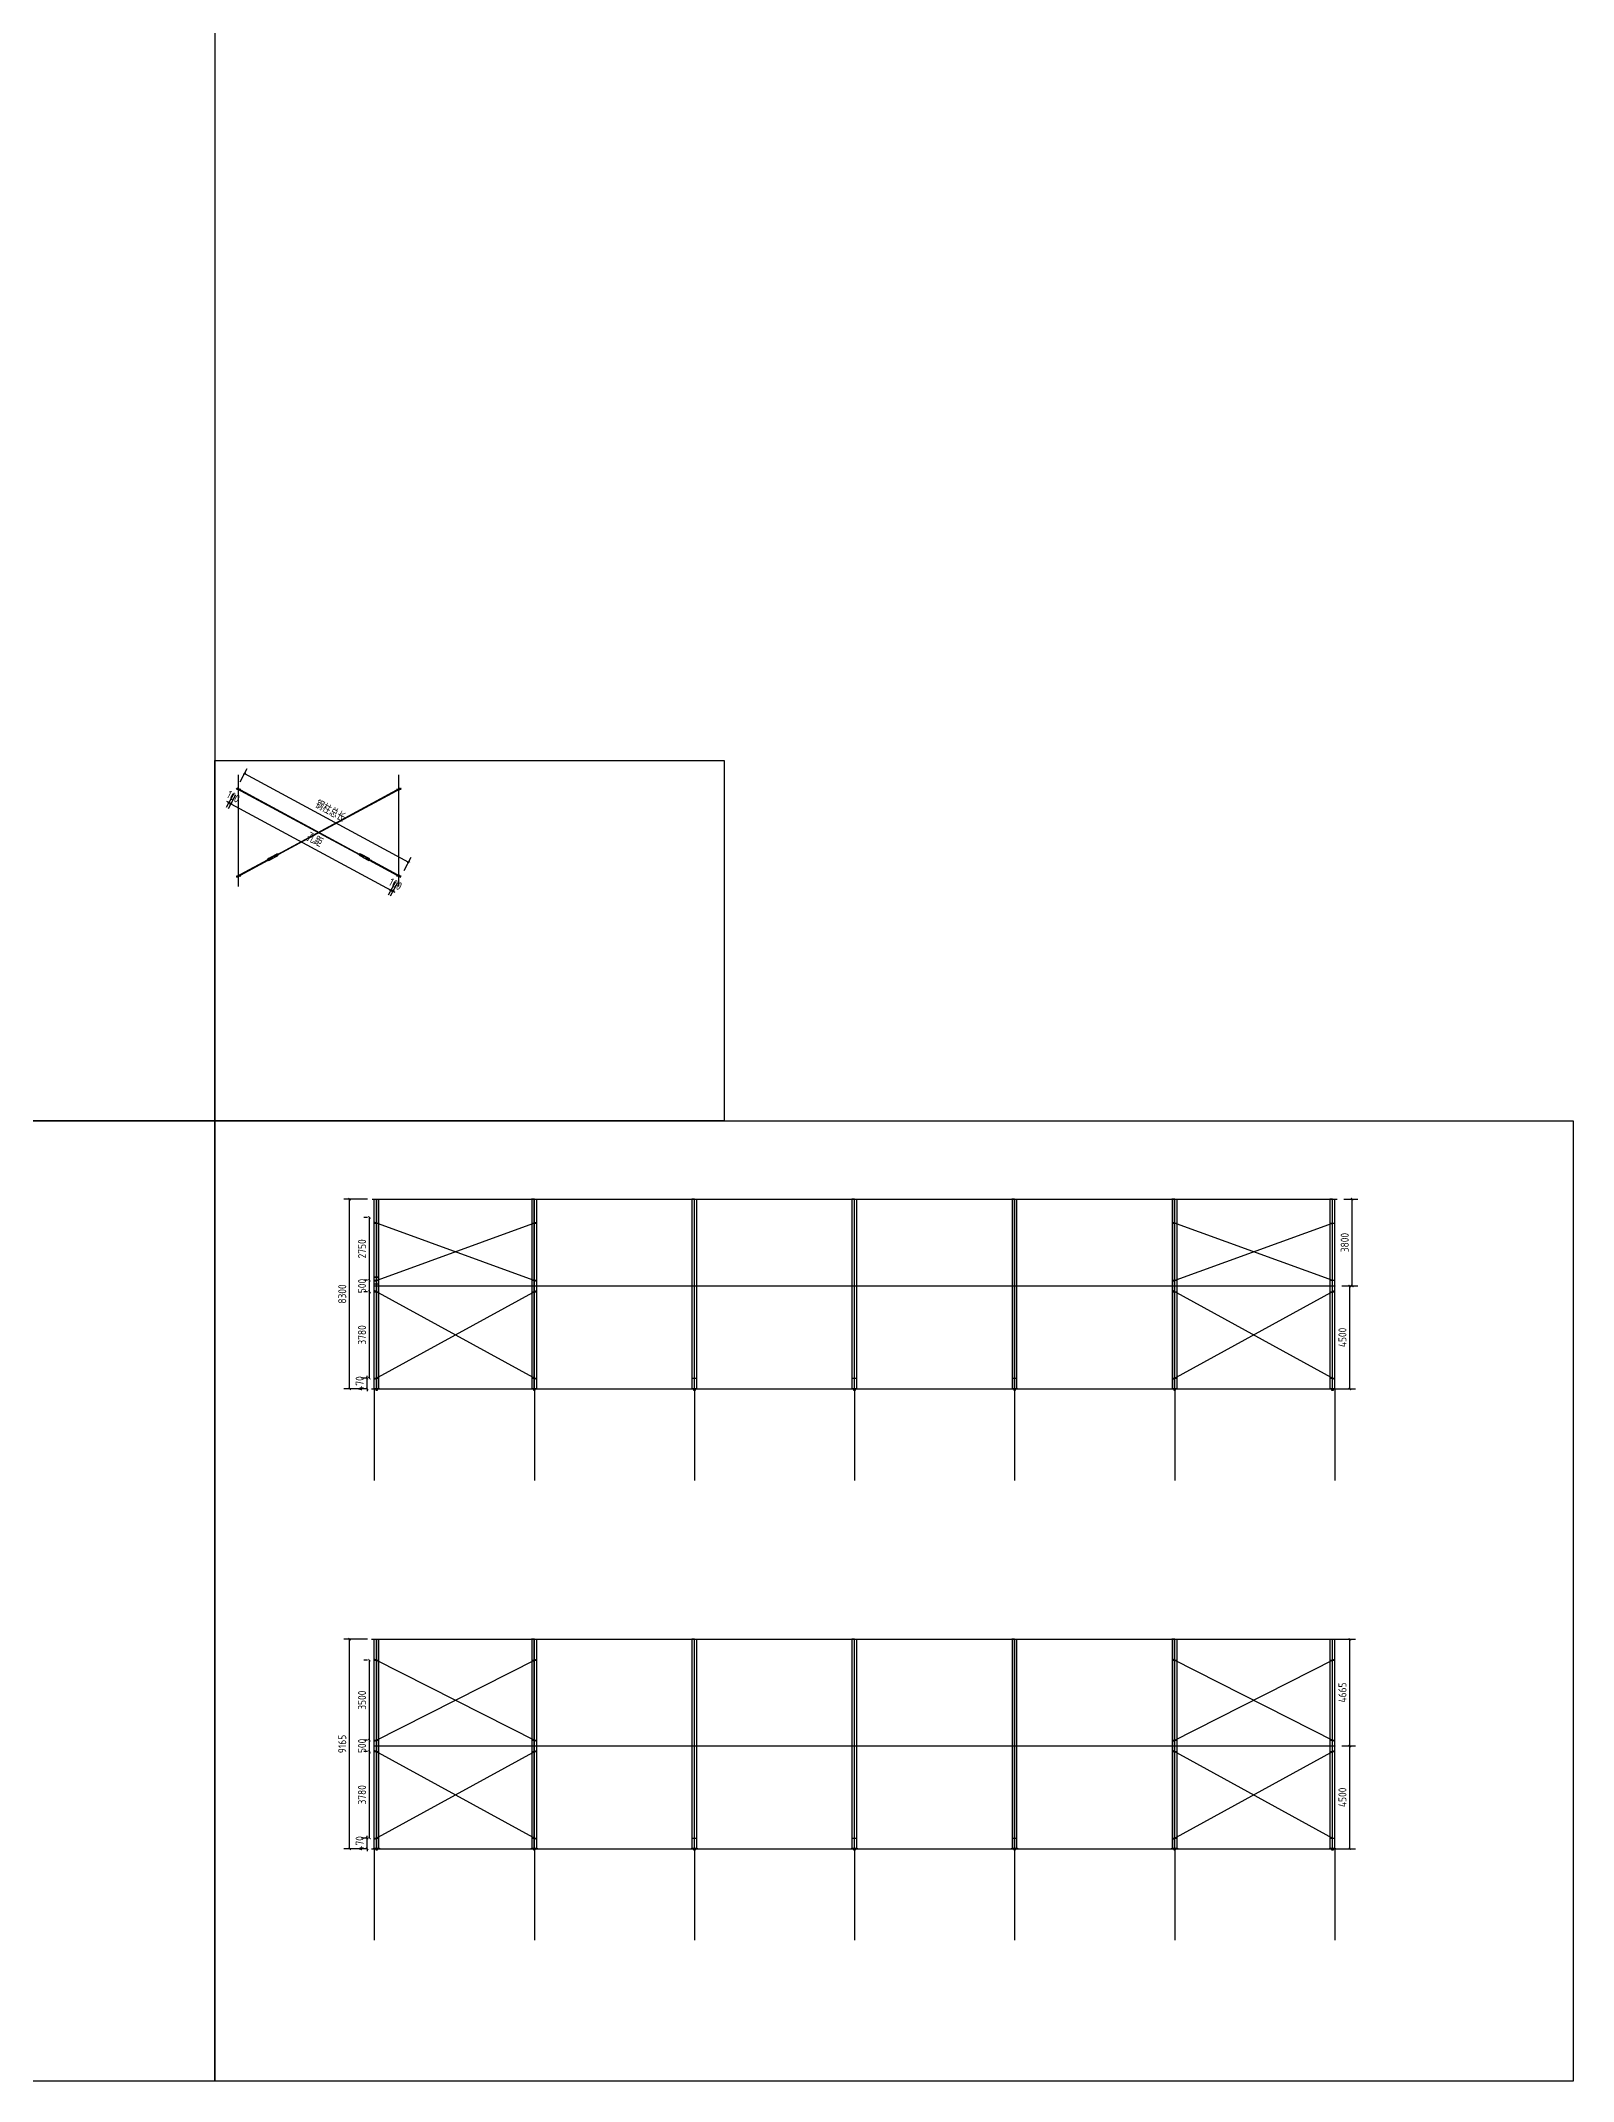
# Model space of a CAD drawing. Extents: x 102162 to 621267, y -39398 to 328893.
# Drawn here: x 287605 to 354612, y -39398 to 49828 of the extents above; entities that cross this region are included whole.
import ezdxf

# ---------------------------------------------------------------- set-up
doc = ezdxf.new("R2010")
doc.units = 0
doc.header["$LTSCALE"] = 1000
doc.header["$MEASUREMENT"] = 0
doc.layers.add('AXIS', color=3, linetype='Continuous')
doc.layers.add('DOTE', color=1, linetype='Continuous')
doc.styles.get("Standard").update_dxf_attribs({"font": 'gbenor.shx', "bigfont": 'gbcbig.shx'})
doc.dimstyles.get("Standard").update_dxf_attribs({"dimscale": 100, "dimtxt": 3.5, "dimasz": 1, "dimexe": 2.5, "dimexo": 3, "dimgap": 1.5, "dimtad": 1, "dimdec": 0, "dimzin": 0, "dimdsep": 46, "dimtxsty": 'Standard', "dimblk": 'ARCHTICK', "dimcen": 0.09, "dimadec": 0, "dimazin": 0, "dimtfac": 1, "dimtdec": 0, "dimtix": 1, "dimtmove": 2, "dimatfit": 3, "dimfxl": 1, "dimtolj": 1, "dimtzin": 0, "dimarcsym": 0})

# ---------------------------------------------------------------- blocks, each defined once
blk = doc.blocks.new('_ArchTick')
at = {"color": 0, "linetype": 'ByBlock', "const_width": 0.4}
blk.add_lwpolyline([(-0.5, -0.5), (0.5, 0.5)], dxfattribs=at)
blk = doc.blocks.new('*D3017')
at = {"layer": 'AXIS', "color": 3, "lineweight": -2}
for p, q in [((301888, -8654), (301625, -8654)), ((301875, -8654), (301875, -8554)), ((301875, -9124), (301875, -8654)), ((301768, -9124), (301625, -9124)), ((301875, -9124), (301875, -9224))]:
    blk.add_line(p, q, dxfattribs=at)
at = {"layer": 'Defpoints', "color": 0}
for p in [(301875, -8654), (302188, -8654), (302068, -9124)]:
    blk.add_point(p, dxfattribs=at)
at = {"layer": 'AXIS', "color": 3, "lineweight": -2, "xscale": 100, "yscale": 100, "zscale": 100}
for p, rotation in [((301875, -8654), 270), ((301875, -9124), 90)]:
    blk.add_blockref('_ArchTick', p, dxfattribs=dict(at, rotation=rotation))
at = {"layer": 'AXIS', "color": 0, "insert": (301550, -8889), "char_height": 350, "attachment_point": 5, "rotation": 90}
blk.add_mtext('\\A1;470', dxfattribs=at)
blk = doc.blocks.new('*D3018')
at = {"layer": 'AXIS', "color": 3, "lineweight": -2}
for p, q in [((301888, -4874), (301725, -4874)), ((301975, -8654), (301975, -4874)), ((301888, -8654), (301725, -8654))]:
    blk.add_line(p, q, dxfattribs=at)
at = {"layer": 'Defpoints', "color": 0}
for p in [(301975, -4874), (302188, -4874), (302188, -8654)]:
    blk.add_point(p, dxfattribs=at)
at = {"layer": 'AXIS', "color": 3, "lineweight": -2, "xscale": 100, "yscale": 100, "zscale": 100}
for p, rotation in [((301975, -4874), 90), ((301975, -8654), 270)]:
    blk.add_blockref('_ArchTick', p, dxfattribs=dict(at, rotation=rotation))
at = {"layer": 'AXIS', "color": 0, "insert": (301650, -6764), "char_height": 350, "attachment_point": 5, "rotation": 90}
blk.add_mtext('\\A1;3780', dxfattribs=at)
blk = doc.blocks.new('*D3019')
at = {"layer": 'AXIS', "color": 3, "lineweight": -2}
for p, q in [((301888, -4374), (301725, -4374)), ((301975, -4374), (301975, -4274)), ((301975, -4874), (301975, -4374)), ((301888, -4874), (301725, -4874)), ((301975, -4874), (301975, -4974))]:
    blk.add_line(p, q, dxfattribs=at)
at = {"layer": 'Defpoints', "color": 0}
for p in [(301975, -4374), (302188, -4374), (302188, -4874)]:
    blk.add_point(p, dxfattribs=at)
at = {"layer": 'AXIS', "color": 3, "lineweight": -2, "xscale": 100, "yscale": 100, "zscale": 100}
for p, rotation in [((301975, -4374), 270), ((301975, -4874), 90)]:
    blk.add_blockref('_ArchTick', p, dxfattribs=dict(at, rotation=rotation))
at = {"layer": 'AXIS', "color": 0, "insert": (301650, -4624), "char_height": 350, "attachment_point": 5, "rotation": 90}
blk.add_mtext('\\A1;500', dxfattribs=at)
blk = doc.blocks.new('*D3020')
at = {"layer": 'AXIS', "color": 3, "lineweight": -2}
for p, q in [((301888, -1624), (301725, -1624)), ((301975, -4374), (301975, -1624)), ((301888, -4374), (301725, -4374))]:
    blk.add_line(p, q, dxfattribs=at)
at = {"layer": 'Defpoints', "color": 0}
for p in [(301975, -1624), (302188, -1624), (302188, -4374)]:
    blk.add_point(p, dxfattribs=at)
at = {"layer": 'AXIS', "color": 3, "lineweight": -2, "xscale": 100, "yscale": 100, "zscale": 100}
for p, rotation in [((301975, -1624), 90), ((301975, -4374), 270)]:
    blk.add_blockref('_ArchTick', p, dxfattribs=dict(at, rotation=rotation))
at = {"layer": 'AXIS', "color": 0, "insert": (301650, -2999), "char_height": 350, "attachment_point": 5, "rotation": 90}
blk.add_mtext('\\A1;2750', dxfattribs=at)
blk = doc.blocks.new('*D3021')
at = {"color": 0, "lineweight": -2}
for p, q in [((344488, -4624), (345096, -4624)), ((344846, -9124), (344846, -4624)), ((344508, -9124), (345096, -9124))]:
    blk.add_line(p, q, dxfattribs=at)
at = {"layer": 'Defpoints', "color": 0}
for p in [(344188, -4624), (344846, -4624), (344208, -9124)]:
    blk.add_point(p, dxfattribs=at)
at = {"color": 0, "lineweight": -2, "xscale": 100, "yscale": 100, "zscale": 100}
for p, rotation in [((344846, -4624), 90), ((344846, -9124), 270)]:
    blk.add_blockref('_ArchTick', p, dxfattribs=dict(at, rotation=rotation))
at = {"color": 0, "insert": (344521, -6874), "char_height": 350, "attachment_point": 5, "rotation": 90}
blk.add_mtext('\\A1;4500', dxfattribs=at)
blk = doc.blocks.new('*D3022')
at = {"color": 0, "lineweight": -2}
for p, q in [((344588, -824), (345196, -824)), ((344946, -4624), (344946, -824)), ((344488, -4624), (345196, -4624))]:
    blk.add_line(p, q, dxfattribs=at)
at = {"layer": 'Defpoints', "color": 0}
for p in [(344288, -824), (344946, -824), (344188, -4624)]:
    blk.add_point(p, dxfattribs=at)
at = {"color": 0, "lineweight": -2, "xscale": 100, "yscale": 100, "zscale": 100}
for p, rotation in [((344946, -824), 90), ((344946, -4624), 270)]:
    blk.add_blockref('_ArchTick', p, dxfattribs=dict(at, rotation=rotation))
at = {"color": 0, "insert": (344621, -2724), "char_height": 350, "attachment_point": 5, "rotation": 90}
blk.add_mtext('\\A1;3800', dxfattribs=at)
blk = doc.blocks.new('*D3015')
at = {"layer": 'AXIS', "color": 3, "lineweight": -2}
for p, q in [((301888, -824), (300860, -824)), ((301110, -9124), (301110, -824)), ((301868, -9124), (300860, -9124))]:
    blk.add_line(p, q, dxfattribs=at)
at = {"layer": 'Defpoints', "color": 0}
for p in [(301110, -824), (302188, -824), (302168, -9124)]:
    blk.add_point(p, dxfattribs=at)
at = {"layer": 'AXIS', "color": 3, "lineweight": -2, "xscale": 100, "yscale": 100, "zscale": 100}
for p, rotation in [((301110, -824), 90), ((301110, -9124), 270)]:
    blk.add_blockref('_ArchTick', p, dxfattribs=dict(at, rotation=rotation))
at = {"layer": 'AXIS', "color": 0, "insert": (300785, -4974), "char_height": 350, "attachment_point": 5, "rotation": 90}
blk.add_mtext('\\A1;8300', dxfattribs=at)
blk = doc.blocks.new('*D3023')
at = {"layer": 'AXIS', "color": 3, "lineweight": -2}
for p, q in [((301888, -28765), (301625, -28765)), ((301768, -29235), (301625, -29235)), ((301875, -28765), (301875, -28665)), ((301875, -29235), (301875, -28765)), ((301875, -29235), (301875, -29335))]:
    blk.add_line(p, q, dxfattribs=at)
at = {"layer": 'Defpoints', "color": 0}
for p in [(301875, -28765), (302068, -29235), (302188, -28765)]:
    blk.add_point(p, dxfattribs=at)
at = {"layer": 'AXIS', "color": 3, "lineweight": -2, "xscale": 100, "yscale": 100, "zscale": 100}
for p, rotation in [((301875, -28765), 270), ((301875, -29235), 90)]:
    blk.add_blockref('_ArchTick', p, dxfattribs=dict(at, rotation=rotation))
at = {"layer": 'AXIS', "color": 0, "insert": (301550, -29000), "char_height": 350, "attachment_point": 5, "rotation": 90}
blk.add_mtext('\\A1;470', dxfattribs=at)
blk = doc.blocks.new('*D3024')
at = {"layer": 'AXIS', "color": 3, "lineweight": -2}
for p, q in [((301888, -24985), (301725, -24985)), ((301975, -28765), (301975, -24985)), ((301888, -28765), (301725, -28765))]:
    blk.add_line(p, q, dxfattribs=at)
at = {"layer": 'Defpoints', "color": 0}
for p in [(301975, -24985), (302188, -24985), (302188, -28765)]:
    blk.add_point(p, dxfattribs=at)
at = {"layer": 'AXIS', "color": 3, "lineweight": -2, "xscale": 100, "yscale": 100, "zscale": 100}
for p, rotation in [((301975, -24985), 90), ((301975, -28765), 270)]:
    blk.add_blockref('_ArchTick', p, dxfattribs=dict(at, rotation=rotation))
at = {"layer": 'AXIS', "color": 0, "insert": (301650, -26875), "char_height": 350, "attachment_point": 5, "rotation": 90}
blk.add_mtext('\\A1;3780', dxfattribs=at)
blk = doc.blocks.new('*D3025')
at = {"layer": 'AXIS', "color": 3, "lineweight": -2}
for p, q in [((301888, -24485), (301725, -24485)), ((301975, -24485), (301975, -24385)), ((301975, -24985), (301975, -24485)), ((301888, -24985), (301725, -24985)), ((301975, -24985), (301975, -25085))]:
    blk.add_line(p, q, dxfattribs=at)
at = {"layer": 'Defpoints', "color": 0}
for p in [(301975, -24485), (302188, -24485), (302188, -24985)]:
    blk.add_point(p, dxfattribs=at)
at = {"layer": 'AXIS', "color": 3, "lineweight": -2, "xscale": 100, "yscale": 100, "zscale": 100}
for p, rotation in [((301975, -24485), 270), ((301975, -24985), 90)]:
    blk.add_blockref('_ArchTick', p, dxfattribs=dict(at, rotation=rotation))
at = {"layer": 'AXIS', "color": 0, "insert": (301650, -24735), "char_height": 350, "attachment_point": 5, "rotation": 90}
blk.add_mtext('\\A1;500', dxfattribs=at)
blk = doc.blocks.new('*D3026')
at = {"layer": 'AXIS', "color": 3, "lineweight": -2}
for p, q in [((301888, -20985), (301725, -20985)), ((301975, -24485), (301975, -20985)), ((301888, -24485), (301725, -24485))]:
    blk.add_line(p, q, dxfattribs=at)
at = {"layer": 'Defpoints', "color": 0}
for p in [(301975, -20985), (302188, -20985), (302188, -24485)]:
    blk.add_point(p, dxfattribs=at)
at = {"layer": 'AXIS', "color": 3, "lineweight": -2, "xscale": 100, "yscale": 100, "zscale": 100}
for p, rotation in [((301975, -20985), 90), ((301975, -24485), 270)]:
    blk.add_blockref('_ArchTick', p, dxfattribs=dict(at, rotation=rotation))
at = {"layer": 'AXIS', "color": 0, "insert": (301650, -22735), "char_height": 350, "attachment_point": 5, "rotation": 90}
blk.add_mtext('\\A1;3500', dxfattribs=at)
blk = doc.blocks.new('*D3027')
at = {"color": 0, "lineweight": -2}
for p, q in [((344488, -24735), (345096, -24735)), ((344846, -29235), (344846, -24735)), ((344508, -29235), (345096, -29235))]:
    blk.add_line(p, q, dxfattribs=at)
at = {"layer": 'Defpoints', "color": 0}
for p in [(344188, -24735), (344846, -24735), (344208, -29235)]:
    blk.add_point(p, dxfattribs=at)
at = {"color": 0, "lineweight": -2, "xscale": 100, "yscale": 100, "zscale": 100}
for p, rotation in [((344846, -24735), 90), ((344846, -29235), 270)]:
    blk.add_blockref('_ArchTick', p, dxfattribs=dict(at, rotation=rotation))
at = {"color": 0, "insert": (344521, -26985), "char_height": 350, "attachment_point": 5, "rotation": 90}
blk.add_mtext('\\A1;4500', dxfattribs=at)
blk = doc.blocks.new('*D3028')
at = {"color": 0, "lineweight": -2}
for p, q in [((344488, -20070), (345096, -20070)), ((344846, -24735), (344846, -20070)), ((344488, -24735), (345096, -24735))]:
    blk.add_line(p, q, dxfattribs=at)
at = {"layer": 'Defpoints', "color": 0}
for p in [(344188, -20070), (344846, -20070), (344188, -24735)]:
    blk.add_point(p, dxfattribs=at)
at = {"color": 0, "lineweight": -2, "xscale": 100, "yscale": 100, "zscale": 100}
for p, rotation in [((344846, -20070), 90), ((344846, -24735), 270)]:
    blk.add_blockref('_ArchTick', p, dxfattribs=dict(at, rotation=rotation))
at = {"color": 0, "insert": (344521, -22402), "char_height": 350, "attachment_point": 5, "rotation": 90}
blk.add_mtext('\\A1;4665', dxfattribs=at)
blk = doc.blocks.new('*D3016')
at = {"layer": 'AXIS', "color": 3, "lineweight": -2}
for p, q in [((301888, -20070), (300860, -20070)), ((301110, -29235), (301110, -20070)), ((301868, -29235), (300860, -29235))]:
    blk.add_line(p, q, dxfattribs=at)
at = {"layer": 'Defpoints', "color": 0}
for p in [(301110, -20070), (302188, -20070), (302168, -29235)]:
    blk.add_point(p, dxfattribs=at)
at = {"layer": 'AXIS', "color": 3, "lineweight": -2, "xscale": 100, "yscale": 100, "zscale": 100}
for p, rotation in [((301110, -20070), 90), ((301110, -29235), 270)]:
    blk.add_blockref('_ArchTick', p, dxfattribs=dict(at, rotation=rotation))
at = {"layer": 'AXIS', "color": 0, "insert": (300785, -24652), "char_height": 350, "attachment_point": 5, "rotation": 90}
blk.add_mtext('\\A1;9165', dxfattribs=at)
blk = doc.blocks.new('*D3029')
at = {"color": 0, "lineweight": -2}
for p, q in [((296316, 17419), (296630, 18000)), ((296511, 17780), (303687, 13905)), ((303492, 13544), (303806, 14125))]:
    blk.add_line(p, q, dxfattribs=at)
at = {"layer": 'Defpoints', "color": 0}
for p in [(296174, 17155), (303687, 13905), (303350, 13280)]:
    blk.add_point(p, dxfattribs=at)
at = {"color": 0, "lineweight": -2, "xscale": 100, "yscale": 100, "zscale": 100}
for p, rotation in [((296511, 17780), 151.6309537066674), ((303687, 13905), 331.6309537066674)]:
    blk.add_blockref('_ArchTick', p, dxfattribs=dict(at, rotation=rotation))
at = {"color": 0, "insert": (300258, 16137), "char_height": 350, "attachment_point": 5, "rotation": 331.63095}
blk.add_mtext('\\A1;钢柱总长', dxfattribs=at)
blk = doc.blocks.new('*D3030')
at = {"color": 0, "lineweight": -2}
for p, q in [((296113, 16833), (295796, 16245)), ((295915, 16465), (302915, 12685)), ((303113, 13053), (302796, 12465))]:
    blk.add_line(p, q, dxfattribs=at)
at = {"layer": 'Defpoints', "color": 0}
for p in [(296256, 17097), (302915, 12685), (303256, 13317)]:
    blk.add_point(p, dxfattribs=at)
at = {"color": 0, "lineweight": -2, "xscale": 100, "yscale": 100, "zscale": 100}
for p, rotation in [((295915, 16465), 151.6309537067208), ((302915, 12685), 331.6309537067208)]:
    blk.add_blockref('_ArchTick', p, dxfattribs=dict(at, rotation=rotation))
at = {"color": 0, "insert": (299575, 14871), "char_height": 350, "attachment_point": 5, "rotation": 331.63095}
blk.add_mtext('\\A1;孔距', dxfattribs=at)
blk = doc.blocks.new('*D3031')
at = {"color": 0, "lineweight": -2}
for p, q in [((296025, 16880), (295709, 16294)), ((295827, 16514), (295740, 16561)), ((296113, 16833), (295797, 16246)), ((295915, 16466), (295827, 16514)), ((295915, 16466), (296003, 16419))]:
    blk.add_line(p, q, dxfattribs=at)
at = {"layer": 'Defpoints', "color": 0}
for p in [(296168, 17144), (296256, 17097), (295827, 16514)]:
    blk.add_point(p, dxfattribs=at)
at = {"color": 0, "lineweight": -2, "xscale": 100, "yscale": 100, "zscale": 100}
for p, rotation in [((295827, 16514), 331.6309537067431), ((295915, 16466), 151.6309537067431)]:
    blk.add_blockref('_ArchTick', p, dxfattribs=dict(at, rotation=rotation))
at = {"color": 0, "insert": (296026, 16776), "char_height": 350, "attachment_point": 5, "rotation": 331.63095}
blk.add_mtext('\\A1;100', dxfattribs=at)
blk = doc.blocks.new('*D3032')
at = {"color": 0, "lineweight": -2}
for p, q in [((303113, 13053), (302797, 12467)), ((302916, 12687), (302828, 12735)), ((303201, 13005), (302885, 12420)), ((302916, 12687), (303004, 12639)), ((303004, 12639), (303092, 12592))]:
    blk.add_line(p, q, dxfattribs=at)
at = {"layer": 'Defpoints', "color": 0}
for p in [(303004, 12639), (303256, 13317), (303344, 13269)]:
    blk.add_point(p, dxfattribs=at)
at = {"color": 0, "lineweight": -2, "xscale": 100, "yscale": 100, "zscale": 100}
for p, rotation in [((302916, 12687), 331.6309537066468), ((303004, 12639), 151.6309537066467)]:
    blk.add_blockref('_ArchTick', p, dxfattribs=dict(at, rotation=rotation))
at = {"color": 0, "insert": (303114, 12949), "char_height": 350, "attachment_point": 5, "rotation": 331.63095}
blk.add_mtext('\\A1;100', dxfattribs=at)

msp = doc.modelspace()

# ---------------------------------------------------------------- hatches: boundary and pattern name
h = msp.add_hatch()
h.set_pattern_fill('ACAD_ISO04W100', color=256, scale=5, style=0)
h.set_pattern_definition([(0, (-478347.2157, -70917.308), (0, 3.75), [18, -2.25, 0.375, -2.25])])
h.paths.add_polyline_path([(303255.8, 13330.9), (303217.8, 13351.5), (303211.8, 13340.5), (303255.8, 13316.7)])
h.paths.add_polyline_path([(303211.8, 13340.5), (303205.9, 13329.5), (303229.5, 13316.7), (303255.8, 13316.7)])
h.paths.add_polyline_path([(303255.8, 13316.7), (303229.5, 13316.7), (303249.9, 13305.7)])
h.paths.add_polyline_path([(303291, 13297.7, -0.0796236), (303283.3, 13287.7), (303337.9, 13258.2), (303343.8, 13269.2)])
h.paths.add_polyline_path([(303295.2, 13309.7, -0.0796236), (303291, 13297.7), (303343.8, 13269.2), (303349.8, 13280.2)])
h.paths.add_polyline_path([(303255.8, 13316.7), (303249.9, 13305.7), (303255.8, 13302.5)])
h.paths.add_polyline_path([(303343.8, 17144.2), (303337.9, 17155.2), (303283.3, 17125.8, -0.0796236), (303291, 17115.7)])
h.paths.add_polyline_path([(303349.8, 17133.2), (303343.8, 17144.2), (303291, 17115.7, -0.0796236), (303295.2, 17103.8)])
h.paths.add_polyline_path([(303255.8, 17096.7), (303229.5, 17096.7), (303205.9, 17084), (303211.8, 17073)])
h.paths.add_polyline_path([(303255.8, 17096.7), (303211.8, 17073), (303217.8, 17062), (303255.8, 17082.5)])
h.paths.add_polyline_path([(303249.9, 17107.7), (303229.5, 17096.7), (303255.8, 17096.7)])
h.paths.add_polyline_path([(303255.8, 17110.9), (303249.9, 17107.7), (303255.8, 17096.7)])
h.paths.add_polyline_path([(296173.8, 17155.2), (296167.8, 17144.2), (296220.6, 17115.7, -0.0796236), (296228.3, 17125.8)])
h.paths.add_polyline_path([(296167.8, 17144.2), (296161.9, 17133.2), (296216.5, 17103.8, -0.0796236), (296220.6, 17115.7)])
h.paths.add_polyline_path([(296282.1, 17096.7), (296255.8, 17096.7), (296299.8, 17073), (296305.8, 17084)])
h.paths.add_polyline_path([(296255.8, 17096.7), (296255.8, 17082.5), (296293.9, 17062), (296299.8, 17073)])
h.paths.add_polyline_path([(296261.8, 17107.7), (296255.8, 17096.7), (296282.1, 17096.7)])
h.paths.add_polyline_path([(296261.8, 17107.7), (296255.8, 17110.9), (296255.8, 17096.7)])
h.paths.add_polyline_path([(296299.8, 13340.5), (296293.9, 13351.5), (296255.8, 13330.9), (296255.8, 13316.7)])
h.paths.add_polyline_path([(296305.8, 13329.5), (296299.8, 13340.5), (296255.8, 13316.7), (296282.1, 13316.7)])
h.paths.add_polyline_path([(296282.1, 13316.7), (296255.8, 13316.7), (296261.8, 13305.7)])
h.paths.add_polyline_path([(296255.8, 13316.7), (296255.8, 13302.5), (296261.8, 13305.7)])
h.paths.add_polyline_path([(296216.5, 13309.7), (296161.9, 13280.2), (296167.8, 13269.2), (296220.6, 13297.7, -0.0796236)])
h.paths.add_polyline_path([(296220.6, 13297.7), (296167.8, 13269.2), (296173.8, 13258.2), (296228.3, 13287.7, -0.0796236)])
h = msp.add_hatch()
h.set_pattern_fill('ANSI31', color=256, scale=5, style=0)
h.set_pattern_definition([(45, (-478347.216, -70917.308), (-5.612660076, 5.612660076), [])])
h.paths.add_polyline_path([(297912, 14248, -0.3027756), (297947.9, 14244.6), (297957.2, 14249.7, 0.3292444), (297907.2, 14256.8), (297662, 14124.3), (297683, 14124.3)])
h.paths.add_polyline_path([(297683, 14124.3), (297662, 14124.3), (297555.2, 14066.7, 0.3292431), (297533.8, 14021), (297543.1, 14026.1, -0.3027756), (297560, 14057.9)])
h.paths.add_polyline_path([(297840.9, 14124.3), (297819.8, 14124.3), (297590.9, 14000.7, -0.3027756), (297555, 14004.1), (297545.6, 13999, 0.3292444), (297595.6, 13991.9)])
h.paths.add_polyline_path([(297543.1, 14026.1), (297533.8, 14021, 0.0747719), (297538, 14009.1), (297546.8, 14013.9, -0.0990195)])
h.paths.add_polyline_path([(297546.8, 14013.9), (297538, 14009.1, 0.0747719), (297545.6, 13999), (297555, 14004.1, -0.0990195)])
h.paths.add_polyline_path([(297707.4, 14100.6), (297701.5, 14111.6), (297543.1, 14026.1, 0.0990195), (297546.8, 14013.9)])
h.paths.add_polyline_path([(297713.4, 14089.6), (297707.4, 14100.6), (297546.8, 14013.9, 0.0990195), (297555, 14004.1)], flags=17)
h.paths.add_polyline_path([(297538, 14009.1, -0.0747719), (297533.8, 14021), (297437.5, 13969), (297443.4, 13958)])
h.paths.add_polyline_path([(297545.6, 13999, -0.0747719), (297538, 14009.1), (297443.4, 13958), (297449.4, 13947)])
h.paths.add_polyline_path([(297956, 14234.8, 0.0990195), (297947.9, 14244.6), (297789.5, 14159.1), (297795.4, 14148.1)], flags=17)
h.paths.add_polyline_path([(297959.7, 14222.6, 0.0990195), (297956, 14234.8), (297795.4, 14148.1), (297801.4, 14137.1)])
h.paths.add_polyline_path([(298059.4, 14290.6), (298053.4, 14301.6), (297957.2, 14249.7, -0.0747719), (297964.8, 14239.6)])
h.paths.add_polyline_path([(298065.3, 14279.6), (298059.4, 14290.6), (297964.8, 14239.6, -0.0747719), (297969.1, 14227.7)])
h.paths.add_polyline_path([(297957.2, 14249.7), (297947.9, 14244.6, -0.0990195), (297956, 14234.8), (297964.8, 14239.6, 0.0747719)])
h.paths.add_polyline_path([(297964.8, 14239.6), (297956, 14234.8, -0.0990195), (297959.7, 14222.6), (297969.1, 14227.7, 0.0747719)])
h = msp.add_hatch()
h.set_pattern_fill('ANSI31', color=256, scale=5, style=0)
h.set_pattern_definition([(135, (1077858.88, -70917.308), (5.612660076, 5.612660076), [])])
h.paths.add_polyline_path([(301599.7, 14248, 0.3027756), (301563.8, 14244.6), (301554.5, 14249.7, -0.3292444), (301604.5, 14256.8), (301849.7, 14124.3), (301828.6, 14124.3)])
h.paths.add_polyline_path([(301828.6, 14124.3), (301849.7, 14124.3), (301956.4, 14066.7, -0.3292431), (301977.9, 14021), (301968.6, 14026.1, 0.3027756), (301951.7, 14057.9)])
h.paths.add_polyline_path([(301670.8, 14124.3), (301691.8, 14124.3), (301920.8, 14000.7, 0.3027756), (301956.7, 14004.1), (301966, 13999, -0.3292444), (301916, 13991.9)])
h.paths.add_polyline_path([(301968.6, 14026.1), (301977.9, 14021, -0.0747719), (301973.6, 14009.1), (301964.8, 14013.9, 0.0990195)])
h.paths.add_polyline_path([(301964.8, 14013.9), (301973.6, 14009.1, -0.0747719), (301966, 13999), (301956.7, 14004.1, 0.0990195)])
h.paths.add_polyline_path([(301804.2, 14100.6), (301810.2, 14111.6), (301968.6, 14026.1, -0.0990195), (301964.8, 14013.9)])
h.paths.add_polyline_path([(301798.3, 14089.6), (301804.2, 14100.6), (301964.8, 14013.9, -0.0990195), (301956.7, 14004.1)], flags=17)
h.paths.add_polyline_path([(301973.6, 14009.1, 0.0747719), (301977.9, 14021), (302074.2, 13969), (302068.2, 13958)])
h.paths.add_polyline_path([(301966, 13999, 0.0747719), (301973.6, 14009.1), (302068.2, 13958), (302062.3, 13947)])
h.paths.add_polyline_path([(301555.7, 14234.8, -0.0990195), (301563.8, 14244.6), (301722.2, 14159.1), (301716.3, 14148.1)], flags=17)
h.paths.add_polyline_path([(301551.9, 14222.6, -0.0990195), (301555.7, 14234.8), (301716.3, 14148.1), (301710.3, 14137.1)])
h.paths.add_polyline_path([(301452.3, 14290.6), (301458.2, 14301.6), (301554.5, 14249.7, 0.0747719), (301546.9, 14239.6)])
h.paths.add_polyline_path([(301446.3, 14279.6), (301452.3, 14290.6), (301546.9, 14239.6, 0.0747719), (301542.6, 14227.7)])
h.paths.add_polyline_path([(301554.5, 14249.7), (301563.8, 14244.6, 0.0990195), (301555.7, 14234.8), (301546.9, 14239.6, -0.0747719)])
h.paths.add_polyline_path([(301546.9, 14239.6), (301555.7, 14234.8, 0.0990195), (301551.9, 14222.6), (301542.6, 14227.7, -0.0747719)])

# ---------------------------------------------------------------- linework, layer by layer
at = {"color": 6}
for p, q in [((296155.8, 17096.7), (296355.8, 17096.7)), ((303155.8, 17096.7), (303355.8, 17096.7)), ((296155.8, 13316.7), (296355.8, 13316.7)), ((303155.8, 13316.7), (303355.8, 13316.7)), ((302188.3, -1873.5), (302388.3, -1873.5)), ((302194.3, -1839.5), (309282.3, -4407.6)), ((302194.3, -4407.6), (309282.3, -1839.5)), ((309088.3, -1873.5), (309288.3, -1873.5)), ((337088.3, -1873.5), (337288.3, -1873.5)), ((337094.1, -1839.9), (344088.3, -4373.5)), ((337094.1, -4407.2), (344088.3, -1873.5)), ((343988.3, -1873.5), (344188.3, -1873.5)), ((302188.3, -4373.5), (302388.3, -4373.5)), ((309088.3, -4373.5), (309288.3, -4373.5)), ((337088.3, -4373.5), (337288.3, -4373.5)), ((343988.3, -4373.5), (344188.3, -4373.5)), ((302188.3, -4873.5), (302388.3, -4873.5)), ((302200.6, -4825.5), (309276, -8701.6)), ((302200.6, -8701.6), (309276, -4825.5)), ((309088.3, -4873.5), (309288.3, -4873.5)), ((337088.3, -4873.5), (337288.3, -4873.5)), ((337100.3, -8701), (344176, -4825.5)), ((337100.3, -4826), (344176, -8701.6)), ((343988.3, -4873.5), (344188.3, -4873.5)), ((302188.3, -8653.5), (302388.3, -8653.5)), ((309088.3, -8653.5), (309288.3, -8653.5)), ((316088.3, -8653.5), (316288.3, -8653.5)), ((323088.3, -8653.5), (323288.3, -8653.5)), ((330088.3, -8653.5), (330288.3, -8653.5)), ((337088.3, -8653.5), (337288.3, -8653.5)), ((343988.3, -8653.5), (344188.3, -8653.5)), ((302248.3, -9123.5), (302248.3, -9173.5)), ((302248.3, -9173.5), (302328.3, -9173.5)), ((302258.3, -9123.5), (302258.3, -9173.5)), ((302318.3, -9173.5), (302318.3, -9123.5)), ((302328.3, -9173.5), (302328.3, -9123.5)), ((309148.3, -9123.5), (309148.3, -9173.5)), ((309148.3, -9173.5), (309228.3, -9173.5)), ((309158.3, -9123.5), (309158.3, -9173.5)), ((309218.3, -9173.5), (309218.3, -9123.5)), ((309228.3, -9173.5), (309228.3, -9123.5)), ((316148.3, -9123.5), (316148.3, -9173.5)), ((316148.3, -9173.5), (316228.3, -9173.5)), ((316158.3, -9123.5), (316158.3, -9173.5)), ((316218.3, -9173.5), (316218.3, -9123.5)), ((316228.3, -9173.5), (316228.3, -9123.5)), ((323148.3, -9123.5), (323148.3, -9173.5)), ((323148.3, -9173.5), (323228.3, -9173.5)), ((323158.3, -9123.5), (323158.3, -9173.5)), ((323218.3, -9173.5), (323218.3, -9123.5)), ((323228.3, -9173.5), (323228.3, -9123.5)), ((330148.3, -9123.5), (330148.3, -9173.5)), ((330148.3, -9173.5), (330228.3, -9173.5)), ((330158.3, -9123.5), (330158.3, -9173.5)), ((330218.3, -9173.5), (330218.3, -9123.5)), ((330228.3, -9173.5), (330228.3, -9123.5)), ((337148.3, -9123.5), (337148.3, -9173.5)), ((337148.3, -9173.5), (337228.3, -9173.5)), ((337158.3, -9123.5), (337158.3, -9173.5)), ((337218.3, -9173.5), (337218.3, -9123.5)), ((337228.3, -9173.5), (337228.3, -9123.5)), ((344048.3, -9123.5), (344048.3, -9173.5)), ((344048.3, -9173.5), (344128.3, -9173.5)), ((344058.3, -9123.5), (344058.3, -9173.5)), ((344118.3, -9173.5), (344118.3, -9123.5)), ((344128.3, -9173.5), (344128.3, -9123.5)), ((302188.3, -20984.7), (302388.3, -20984.7)), ((302199.1, -20939.4), (309277.7, -24529.4)), ((302199.1, -24529.9), (309277.7, -20939.9)), ((309088.3, -20984.7), (309288.3, -20984.7)), ((337088.3, -20984.7), (337288.3, -20984.7)), ((337098.8, -24529.4), (344177.5, -20939.4)), ((337098.8, -20939.9), (344177.5, -24529.9)), ((343988.3, -20984.7), (344188.3, -20984.7)), ((302188.3, -24484.7), (302388.3, -24484.7)), ((302200.6, -24936.6), (309276.3, -28812.2)), ((302200.6, -28812.7), (309276.3, -24937.1)), ((309088.3, -24484.7), (309288.3, -24484.7)), ((337088.3, -24484.7), (337288.3, -24484.7)), ((337100.3, -28812.2), (344176, -24936.6)), ((337100.3, -24937.1), (344088.3, -28764.7)), ((343988.3, -24484.7), (344188.3, -24484.7)), ((302188.3, -24984.7), (302388.3, -24984.7)), ((309088.3, -24984.7), (309288.3, -24984.7)), ((337088.3, -24984.7), (337288.3, -24984.7)), ((343988.3, -24984.7), (344188.3, -24984.7)), ((302188.3, -28764.7), (302388.3, -28764.7)), ((302248.3, -29234.7), (302248.3, -29284.7)), ((302248.3, -29284.7), (302328.3, -29284.7)), ((302258.3, -29234.7), (302258.3, -29284.7)), ((302318.3, -29284.7), (302318.3, -29234.7)), ((302328.3, -29284.7), (302328.3, -29234.7)), ((309088.3, -28764.7), (309288.3, -28764.7)), ((309148.3, -29234.7), (309148.3, -29284.7)), ((309148.3, -29284.7), (309228.3, -29284.7)), ((309158.3, -29234.7), (309158.3, -29284.7)), ((309218.3, -29284.7), (309218.3, -29234.7)), ((309228.3, -29284.7), (309228.3, -29234.7)), ((316088.3, -28764.7), (316288.3, -28764.7)), ((316148.3, -29234.7), (316148.3, -29284.7)), ((316148.3, -29284.7), (316228.3, -29284.7)), ((316158.3, -29234.7), (316158.3, -29284.7)), ((316218.3, -29284.7), (316218.3, -29234.7)), ((316228.3, -29284.7), (316228.3, -29234.7)), ((323088.3, -28764.7), (323288.3, -28764.7)), ((323148.3, -29234.7), (323148.3, -29284.7)), ((323148.3, -29284.7), (323228.3, -29284.7)), ((323158.3, -29234.7), (323158.3, -29284.7)), ((323218.3, -29284.7), (323218.3, -29234.7)), ((323228.3, -29284.7), (323228.3, -29234.7)), ((330088.3, -28764.7), (330288.3, -28764.7)), ((330148.3, -29234.7), (330148.3, -29284.7)), ((330148.3, -29284.7), (330228.3, -29284.7)), ((330158.3, -29234.7), (330158.3, -29284.7)), ((330218.3, -29284.7), (330218.3, -29234.7)), ((330228.3, -29284.7), (330228.3, -29234.7)), ((337088.3, -28764.7), (337288.3, -28764.7)), ((337148.3, -29234.7), (337148.3, -29284.7)), ((337148.3, -29284.7), (337228.3, -29284.7)), ((337158.3, -29234.7), (337158.3, -29284.7)), ((337218.3, -29284.7), (337218.3, -29234.7)), ((337228.3, -29284.7), (337228.3, -29234.7)), ((343988.3, -28764.7), (344188.3, -28764.7)), ((344048.3, -29234.7), (344048.3, -29284.7)), ((344048.3, -29284.7), (344128.3, -29284.7)), ((344058.3, -29234.7), (344058.3, -29284.7)), ((344118.3, -29284.7), (344118.3, -29234.7)), ((344128.3, -29284.7), (344128.3, -29234.7))]:
    msp.add_line(p, q, dxfattribs=at)
for p, q in [((296161.9, 17133.2), (296173.8, 17155.2)), ((296161.9, 17133.2), (301710.3, 14137.1)), ((296173.8, 17155.2), (301722.2, 14159.1)), ((296255.8, 17146.7), (296245.8, 17146.7)), ((296245.8, 17146.7), (296245.8, 17046.7)), ((296245.8, 17046.7), (296255.8, 17046.7)), ((296249.9, 17085.7), (296261.8, 17107.7)), ((296255.8, 17096.7), (296255.8, 17146.7)), ((296255.8, 17046.7), (296255.8, 17096.7)), ((296293.9, 17062), (296305.8, 17084)), ((297789.5, 14159.1), (303337.9, 17155.2)), ((297801.4, 14137.1), (303349.8, 17133.2)), ((303205.9, 17084), (303217.8, 17062)), ((303249.9, 17107.7), (303261.8, 17085.7)), ((303255.8, 17096.7), (303255.8, 17146.7)), ((303255.8, 17146.7), (303265.8, 17146.7)), ((303255.8, 17046.7), (303255.8, 17096.7)), ((303265.8, 17046.7), (303255.8, 17046.7)), ((303265.8, 17146.7), (303265.8, 17046.7)), ((303337.9, 17155.2), (303349.8, 17133.2)), ((298053.4, 14301.6), (298065.3, 14279.6)), ((301458.2, 14301.6), (301446.3, 14279.6)), ((296161.9, 13280.2), (297701.5, 14111.6)), ((296173.8, 13258.2), (297713.4, 14089.6)), ((297437.5, 13969), (297449.4, 13947)), ((297555.2, 14066.7), (297907.2, 14256.8)), ((297560, 14057.9), (297912, 14248)), ((297590.9, 14000.7), (297942.8, 14190.8)), ((297595.6, 13991.9), (297947.6, 14182)), ((297701.5, 14111.6), (297713.4, 14089.6)), ((297789.5, 14159.1), (297801.4, 14137.1)), ((301916, 13991.9), (301564.1, 14182)), ((301920.8, 14000.7), (301568.8, 14190.8)), ((301951.7, 14057.9), (301599.7, 14248)), ((301956.4, 14066.7), (301604.5, 14256.8)), ((301722.2, 14159.1), (301710.3, 14137.1)), ((301810.2, 14111.6), (301798.3, 14089.6)), ((301798.3, 14089.6), (303337.9, 13258.2)), ((301810.2, 14111.6), (303349.8, 13280.2)), ((302074.2, 13969), (302062.3, 13947)), ((296161.9, 13280.2), (296173.8, 13258.2)), ((296255.8, 13366.7), (296245.8, 13366.7)), ((296245.8, 13366.7), (296245.8, 13266.7)), ((296245.8, 13266.7), (296255.8, 13266.7)), ((296249.9, 13327.7), (296261.8, 13305.7)), ((296255.8, 13316.7), (296255.8, 13366.7)), ((296255.8, 13266.7), (296255.8, 13316.7)), ((296293.9, 13351.5), (296305.8, 13329.5)), ((303205.9, 13329.5), (303217.8, 13351.5)), ((303249.9, 13305.7), (303261.8, 13327.7)), ((303255.8, 13316.7), (303255.8, 13366.7)), ((303255.8, 13366.7), (303265.8, 13366.7)), ((303255.8, 13266.7), (303255.8, 13316.7)), ((303265.8, 13266.7), (303255.8, 13266.7)), ((303265.8, 13366.7), (303265.8, 13266.7)), ((303337.9, 13258.2), (303349.8, 13280.2)), ((302088.3, -823.5), (344288.3, -823.5)), ((302388.3, -4623.5), (302388.3, -4631.5)), ((309288.3, -4623.5), (309288.3, -4631.5)), ((316288.3, -4623.5), (316288.3, -4631.5)), ((323288.3, -4623.5), (323288.3, -4631.5)), ((330288.3, -4623.5), (330288.3, -4631.5)), ((337288.3, -4623.5), (337288.3, -4631.5)), ((344188.3, -4623.5), (344188.3, -4631.5)), ((302068.3, -9123.5), (345025.4, -9123.5)), ((302068.3, -20069.7), (345025.4, -20069.7)), ((302388.3, -24734.7), (302388.3, -24742.7)), ((309288.3, -24734.7), (309288.3, -24742.7)), ((316288.3, -24734.7), (316288.3, -24742.7)), ((323288.3, -24734.7), (323288.3, -24742.7)), ((330288.3, -24734.7), (330288.3, -24742.7)), ((337288.3, -24734.7), (337288.3, -24742.7)), ((344188.3, -24734.7), (344188.3, -24742.7)), ((302068.3, -29234.7), (345025.4, -29234.7))]:
    msp.add_line(p, q)
at = {"color": 2}
for p, q in [((309188.3, -823.5), (309068.3, -823.5)), ((316188.3, -823.5), (316068.3, -823.5)), ((323188.3, -823.5), (323068.3, -823.5)), ((330188.3, -823.5), (330068.3, -823.5)), ((337188.3, -823.5), (337068.3, -823.5)), ((344088.3, -823.5), (343968.3, -823.5)), ((302188.3, -4223.5), (302388.3, -4223.5)), ((302188.3, -4231.5), (302388.3, -4231.5)), ((302188.3, -4523.5), (302388.3, -4523.5)), ((302188.3, -4531.5), (302388.3, -4531.5)), ((302188.3, -4623.5), (302388.3, -4623.5)), ((302388.3, -4631.5), (302188.3, -4631.5)), ((302288.3, -4623.5), (344088.3, -4623.5)), ((309088.3, -4623.5), (309288.3, -4623.5)), ((309288.3, -4631.5), (309088.3, -4631.5)), ((316088.3, -4623.5), (316288.3, -4623.5)), ((316288.3, -4631.5), (316088.3, -4631.5)), ((323088.3, -4623.5), (323288.3, -4623.5)), ((323288.3, -4631.5), (323088.3, -4631.5)), ((330088.3, -4623.5), (330288.3, -4623.5)), ((330288.3, -4631.5), (330088.3, -4631.5)), ((337088.3, -4623.5), (337288.3, -4623.5)), ((337288.3, -4631.5), (337088.3, -4631.5)), ((343988.3, -4623.5), (344188.3, -4623.5)), ((344188.3, -4631.5), (343988.3, -4631.5)), ((302168.3, -9123.5), (302168.3, -9103.5)), ((302168.3, -9103.5), (302408.3, -9103.5)), ((302288.3, -9123.5), (302168.3, -9123.5)), ((302408.3, -9123.5), (302288.3, -9123.5)), ((302408.3, -9103.5), (302408.3, -9123.5)), ((309068.3, -9123.5), (309068.3, -9103.5)), ((309068.3, -9103.5), (309308.3, -9103.5)), ((309188.3, -9123.5), (309068.3, -9123.5)), ((309308.3, -9123.5), (309188.3, -9123.5)), ((309308.3, -9103.5), (309308.3, -9123.5)), ((316068.3, -9123.5), (316068.3, -9103.5)), ((316068.3, -9103.5), (316308.3, -9103.5)), ((316188.3, -9123.5), (316068.3, -9123.5)), ((316308.3, -9123.5), (316188.3, -9123.5)), ((316308.3, -9103.5), (316308.3, -9123.5)), ((323068.3, -9123.5), (323068.3, -9103.5)), ((323068.3, -9103.5), (323308.3, -9103.5)), ((323188.3, -9123.5), (323068.3, -9123.5)), ((323308.3, -9123.5), (323188.3, -9123.5)), ((323308.3, -9103.5), (323308.3, -9123.5)), ((330068.3, -9123.5), (330068.3, -9103.5)), ((330068.3, -9103.5), (330308.3, -9103.5)), ((330188.3, -9123.5), (330068.3, -9123.5)), ((330308.3, -9123.5), (330188.3, -9123.5)), ((330308.3, -9103.5), (330308.3, -9123.5)), ((337068.3, -9123.5), (337068.3, -9103.5)), ((337068.3, -9103.5), (337308.3, -9103.5)), ((337188.3, -9123.5), (337068.3, -9123.5)), ((337308.3, -9123.5), (337188.3, -9123.5)), ((337308.3, -9103.5), (337308.3, -9123.5)), ((343968.3, -9123.5), (343968.3, -9103.5)), ((343968.3, -9103.5), (344208.3, -9103.5)), ((344088.3, -9123.5), (343968.3, -9123.5)), ((344208.3, -9123.5), (344088.3, -9123.5)), ((344208.3, -9103.5), (344208.3, -9123.5)), ((309188.3, -20069.7), (309068.3, -20069.7)), ((316188.3, -20069.7), (316068.3, -20069.7)), ((323188.3, -20069.7), (323068.3, -20069.7)), ((330188.3, -20069.7), (330068.3, -20069.7)), ((337188.3, -20069.7), (337068.3, -20069.7)), ((302188.3, -24734.7), (302388.3, -24734.7)), ((302388.3, -24742.7), (302188.3, -24742.7)), ((302288.3, -24734.7), (344088.3, -24734.7)), ((309088.3, -24734.7), (309288.3, -24734.7)), ((309288.3, -24742.7), (309088.3, -24742.7)), ((316088.3, -24734.7), (316288.3, -24734.7)), ((316288.3, -24742.7), (316088.3, -24742.7)), ((323088.3, -24734.7), (323288.3, -24734.7)), ((323288.3, -24742.7), (323088.3, -24742.7)), ((330088.3, -24734.7), (330288.3, -24734.7)), ((330288.3, -24742.7), (330088.3, -24742.7)), ((337088.3, -24734.7), (337288.3, -24734.7)), ((337288.3, -24742.7), (337088.3, -24742.7)), ((343988.3, -24734.7), (344188.3, -24734.7)), ((344188.3, -24742.7), (343988.3, -24742.7)), ((302168.3, -29234.7), (302168.3, -29214.7)), ((302168.3, -29214.7), (302408.3, -29214.7)), ((302288.3, -29234.7), (302168.3, -29234.7)), ((302408.3, -29234.7), (302288.3, -29234.7)), ((302408.3, -29214.7), (302408.3, -29234.7)), ((309068.3, -29234.7), (309068.3, -29214.7)), ((309068.3, -29214.7), (309308.3, -29214.7)), ((309188.3, -29234.7), (309068.3, -29234.7)), ((309308.3, -29234.7), (309188.3, -29234.7)), ((309308.3, -29214.7), (309308.3, -29234.7)), ((316068.3, -29234.7), (316068.3, -29214.7)), ((316068.3, -29214.7), (316308.3, -29214.7)), ((316188.3, -29234.7), (316068.3, -29234.7)), ((316308.3, -29234.7), (316188.3, -29234.7)), ((316308.3, -29214.7), (316308.3, -29234.7)), ((323068.3, -29234.7), (323068.3, -29214.7)), ((323068.3, -29214.7), (323308.3, -29214.7)), ((323188.3, -29234.7), (323068.3, -29234.7)), ((323308.3, -29234.7), (323188.3, -29234.7)), ((323308.3, -29214.7), (323308.3, -29234.7)), ((330068.3, -29234.7), (330068.3, -29214.7)), ((330068.3, -29214.7), (330308.3, -29214.7)), ((330188.3, -29234.7), (330068.3, -29234.7)), ((330308.3, -29234.7), (330188.3, -29234.7)), ((330308.3, -29214.7), (330308.3, -29234.7)), ((337068.3, -29234.7), (337068.3, -29214.7)), ((337068.3, -29214.7), (337308.3, -29214.7)), ((337188.3, -29234.7), (337068.3, -29234.7)), ((337308.3, -29234.7), (337188.3, -29234.7)), ((337308.3, -29214.7), (337308.3, -29234.7)), ((343968.3, -29234.7), (343968.3, -29214.7)), ((343968.3, -29214.7), (344208.3, -29214.7)), ((344088.3, -29234.7), (343968.3, -29234.7)), ((344208.3, -29234.7), (344088.3, -29234.7)), ((344208.3, -29214.7), (344208.3, -29234.7))]:
    msp.add_line(p, q, dxfattribs=at)
for points in [[(220961.7, 55101.7), (295211.7, 55101.7), (295211.7, 2601.7), (220961.7, 2601.7)], [(295211.7, 18351.7), (317486.7, 18351.7), (317486.7, 2601.7), (295211.7, 2601.7)], [(235811.7, 2601.7), (295211.7, 2601.7), (295211.7, -39398.3), (235811.7, -39398.3)], [(295211.7, 2601.7), (354611.7, 2601.7), (354611.7, -39398.3), (295211.7, -39398.3)]]:
    msp.add_lwpolyline(points, close=True)
for centre, radius, start, end in [((296255.8, 17096.7), 40, 90, 270), ((303255.8, 17096.7), 40, 270, 90), ((297575.4, 14029.3), 42.5, 118.369046, 298.369583), ((297575.4, 14029.3), 32.5, 118.369046, 298.369653), ((297927.4, 14219.4), 42.5, 298.368673, 118.369446), ((297927.4, 14219.4), 32.5, 298.369046, 118.369046), ((301584.3, 14219.4), 42.5, 61.630554, 241.631327), ((301584.3, 14219.4), 32.5, 61.630954, 241.630954), ((301936.2, 14029.3), 42.5, 241.630417, 61.630954), ((301936.2, 14029.3), 32.5, 241.630347, 61.630954), ((296255.8, 13316.7), 40, 90, 270), ((303255.8, 13316.7), 40, 270, 90)]:
    msp.add_arc(centre, radius, start, end)
at = {"layer": 'AXIS'}
for p, q in [((302188.3, -9123.5), (302188.3, -13123.5)), ((309188.3, -9123.5), (309188.3, -13123.5)), ((316188.3, -9123.5), (316188.3, -13123.5)), ((323188.3, -9123.5), (323188.3, -13123.5)), ((330188.3, -9123.5), (330188.3, -13123.5)), ((337188.3, -9123.5), (337188.3, -13123.5)), ((344188.3, -9123.5), (344188.3, -13123.5)), ((302188.3, -29234.7), (302188.3, -33234.7)), ((309188.3, -29234.7), (309188.3, -33234.7)), ((316188.3, -29234.7), (316188.3, -33234.7)), ((323188.3, -29234.7), (323188.3, -33234.7)), ((330188.3, -29234.7), (330188.3, -33234.7)), ((337188.3, -29234.7), (337188.3, -33234.7)), ((344188.3, -29234.7), (344188.3, -33234.7))]:
    msp.add_line(p, q, dxfattribs=at)
at = {"layer": 'DOTE'}
for p, q in [((296255.8, 12846.7), (296255.8, 17728.1)), ((303255.8, 12846.7), (303255.8, 17728.1)), ((302288.3, -9123.5), (302288.3, -823.5)), ((309188.3, -9123.5), (309188.3, -823.5)), ((309188.3, -9123.5), (309188.3, -883.8)), ((316188.3, -9123.5), (316188.3, -823.5)), ((316188.3, -9123.5), (316188.3, -883.8)), ((323188.3, -9123.5), (323188.3, -823.5)), ((323188.3, -9123.5), (323188.3, -883.8)), ((330188.3, -9123.5), (330188.3, -823.5)), ((330188.3, -9123.5), (330188.3, -883.8)), ((337188.3, -9123.5), (337188.3, -823.5)), ((337188.3, -9123.5), (337188.3, -883.8)), ((344088.3, -9123.5), (344088.3, -823.5)), ((344088.3, -9123.5), (344088.3, -883.8)), ((302288.3, -29234.7), (302288.3, -20069.7)), ((309188.3, -29234.7), (309188.3, -20069.7)), ((309188.3, -29234.7), (309188.3, -20069.7)), ((316188.3, -29234.7), (316188.3, -20069.7)), ((316188.3, -29234.7), (316188.3, -20069.7)), ((323188.3, -29234.7), (323188.3, -20069.7)), ((323188.3, -29234.7), (323188.3, -20069.7)), ((330188.3, -29234.7), (330188.3, -20069.7)), ((330188.3, -29234.7), (330188.3, -20069.7)), ((337188.3, -29234.7), (337188.3, -20069.7)), ((337188.3, -29234.7), (337188.3, -20069.7)), ((344088.3, -29234.7), (344088.3, -20069.7)), ((344088.3, -29234.7), (344088.3, -20069.7))]:
    msp.add_line(p, q, dxfattribs=at)
at = {"layer": 'DOTE', "color": 0}
for p, q in [((302188.3, -9123.5), (302188.3, -823.5)), ((302285.3, -9103.5), (302285.3, -823.5)), ((302291.3, -9103.5), (302291.3, -823.5)), ((302388.3, -9103.5), (302388.3, -823.5)), ((309088.3, -9103.5), (309088.3, -823.5)), ((309185.3, -9103.5), (309185.3, -823.5)), ((309191.3, -9103.5), (309191.3, -823.5)), ((309288.3, -9103.5), (309288.3, -823.5)), ((316088.3, -9103.5), (316088.3, -823.5)), ((316185.3, -9103.5), (316185.3, -823.5)), ((316191.3, -9103.5), (316191.3, -823.5)), ((316288.3, -9103.5), (316288.3, -823.5)), ((323088.3, -9103.5), (323088.3, -823.5)), ((323185.3, -9103.5), (323185.3, -823.5)), ((323191.3, -9103.5), (323191.3, -823.5)), ((323288.3, -9103.5), (323288.3, -823.5)), ((330088.3, -9103.5), (330088.3, -823.5)), ((330185.3, -9103.5), (330185.3, -823.5)), ((330191.3, -9103.5), (330191.3, -823.5)), ((330288.3, -9103.5), (330288.3, -823.5)), ((337088.3, -9103.5), (337088.3, -823.5)), ((337185.3, -9103.5), (337185.3, -823.5)), ((337191.3, -9103.5), (337191.3, -823.5)), ((337288.3, -9103.5), (337288.3, -823.5)), ((343988.3, -9103.5), (343988.3, -823.5)), ((344085.3, -9103.5), (344085.3, -823.5)), ((344091.3, -9103.5), (344091.3, -823.5)), ((344188.3, -9123.5), (344188.3, -823.5)), ((302188.3, -29234.7), (302188.3, -20069.7)), ((302285.3, -29214.7), (302285.3, -20069.7)), ((302291.3, -29214.7), (302291.3, -20069.7)), ((302388.3, -29214.7), (302388.3, -20069.7)), ((309088.3, -29214.7), (309088.3, -20069.7)), ((309185.3, -29214.7), (309185.3, -20069.7)), ((309191.3, -29214.7), (309191.3, -20069.7)), ((309288.3, -29214.7), (309288.3, -20069.7)), ((316088.3, -29214.7), (316088.3, -20069.7)), ((316185.3, -29214.7), (316185.3, -20069.7)), ((316191.3, -29214.7), (316191.3, -20069.7)), ((316288.3, -29214.7), (316288.3, -20069.7)), ((323088.3, -29214.7), (323088.3, -20069.7)), ((323185.3, -29214.7), (323185.3, -20069.7)), ((323191.3, -29214.7), (323191.3, -20069.7)), ((323288.3, -29214.7), (323288.3, -20069.7)), ((330088.3, -29214.7), (330088.3, -20069.7)), ((330185.3, -29214.7), (330185.3, -20069.7)), ((330191.3, -29214.7), (330191.3, -20069.7)), ((330288.3, -29214.7), (330288.3, -20069.7)), ((337088.3, -29214.7), (337088.3, -20069.7)), ((337185.3, -29214.7), (337185.3, -20069.7)), ((337191.3, -29214.7), (337191.3, -20069.7)), ((337288.3, -29214.7), (337288.3, -20069.7)), ((343988.3, -29214.7), (343988.3, -20069.7)), ((344085.3, -29214.7), (344085.3, -20069.7)), ((344091.3, -29214.7), (344091.3, -20069.7)), ((344188.3, -29234.7), (344188.3, -20069.7))]:
    msp.add_line(p, q, dxfattribs=at)

# ---------------------------------------------------------------- dimensions: what is measured, and where the dimension line sits
for p1, p2, distance, text, picture, middle in [((296173.8, 17155.2), (303349.8, 13280.2), 710.3, '钢柱总长', '*D3029', (300258.3, 16137.2)), ((296255.8, 17096.7), (303255.8, 13316.7), -717.8, '孔距', '*D3030', (299574.7, 14871.3))]:
    dim = msp.add_aligned_dim(p1=p1, p2=p2, distance=distance, text=text, dimstyle='Standard')
    dim.commit()
    dim.dimension.update_dxf_attribs({"geometry": picture, "text_midpoint": middle})
for p1, p2, distance, picture, middle in [((296255.8, 17096.7), (296167.8, 17144.2), 716.3, '*D3031', (296025.9, 16776.2)), ((303255.8, 13316.7), (303343.8, 13269.2), -715.7, '*D3032', (303114.2, 12949.2))]:
    dim = msp.add_aligned_dim(p1=p1, p2=p2, distance=distance, dimstyle='Standard')
    dim.commit()
    dim.dimension.update_dxf_attribs({"geometry": picture, "text_midpoint": middle})
at = {"color": 3}
for base, p1, p2, picture, middle in [((344945.8, -823.5), (344188.3, -4623.5), (344288.3, -823.5), '*D3022', (344620.8, -2723.5)), ((344845.8, -4623.5), (344208.3, -9123.5), (344188.3, -4623.5), '*D3021', (344520.8, -6873.5)), ((344845.8, -20069.7), (344188.3, -24734.7), (344188.3, -20069.7), '*D3028', (344520.8, -22402.2)), ((344845.8, -24734.7), (344208.3, -29234.7), (344188.3, -24734.7), '*D3027', (344520.8, -26984.7))]:
    dim = msp.add_linear_dim(base=base, p1=p1, p2=p2, angle=90, dimstyle='Standard', dxfattribs=at)
    dim.commit()
    dim.dimension.update_dxf_attribs({"geometry": picture, "text_midpoint": middle})
at = {"layer": 'AXIS', "color": 0}
for base, p1, p2, picture, middle in [((301110, -823.5), (302168.3, -9123.5), (302188.3, -823.5), '*D3015', (300785, -4973.5)), ((301975.4, -1623.5), (302188.3, -4373.5), (302188.3, -1623.5), '*D3020', (301650.4, -2998.5)), ((301975.4, -4373.5), (302188.3, -4873.5), (302188.3, -4373.5), '*D3019', (301650.4, -4623.5)), ((301975.4, -4873.5), (302188.3, -8653.5), (302188.3, -4873.5), '*D3018', (301650.4, -6763.5)), ((301875.4, -8653.5), (302068.3, -9123.5), (302188.3, -8653.5), '*D3017', (301550.4, -8888.5)), ((301110, -20069.7), (302168.3, -29234.7), (302188.3, -20069.7), '*D3016', (300785, -24652.2)), ((301975.4, -20984.7), (302188.3, -24484.7), (302188.3, -20984.7), '*D3026', (301650.4, -22734.7)), ((301975.4, -24484.7), (302188.3, -24984.7), (302188.3, -24484.7), '*D3025', (301650.4, -24734.7)), ((301975.4, -24984.7), (302188.3, -28764.7), (302188.3, -24984.7), '*D3024', (301650.4, -26874.7)), ((301875.4, -28764.7), (302068.3, -29234.7), (302188.3, -28764.7), '*D3023', (301550.4, -28999.7))]:
    dim = msp.add_linear_dim(base=base, p1=p1, p2=p2, angle=90, dimstyle='Standard', override={"dimclrd": 3, "dimclre": 3}, dxfattribs=at)
    dim.commit()
    dim.dimension.update_dxf_attribs({"geometry": picture, "text_midpoint": middle})

doc.saveas('drawing.dxf')
